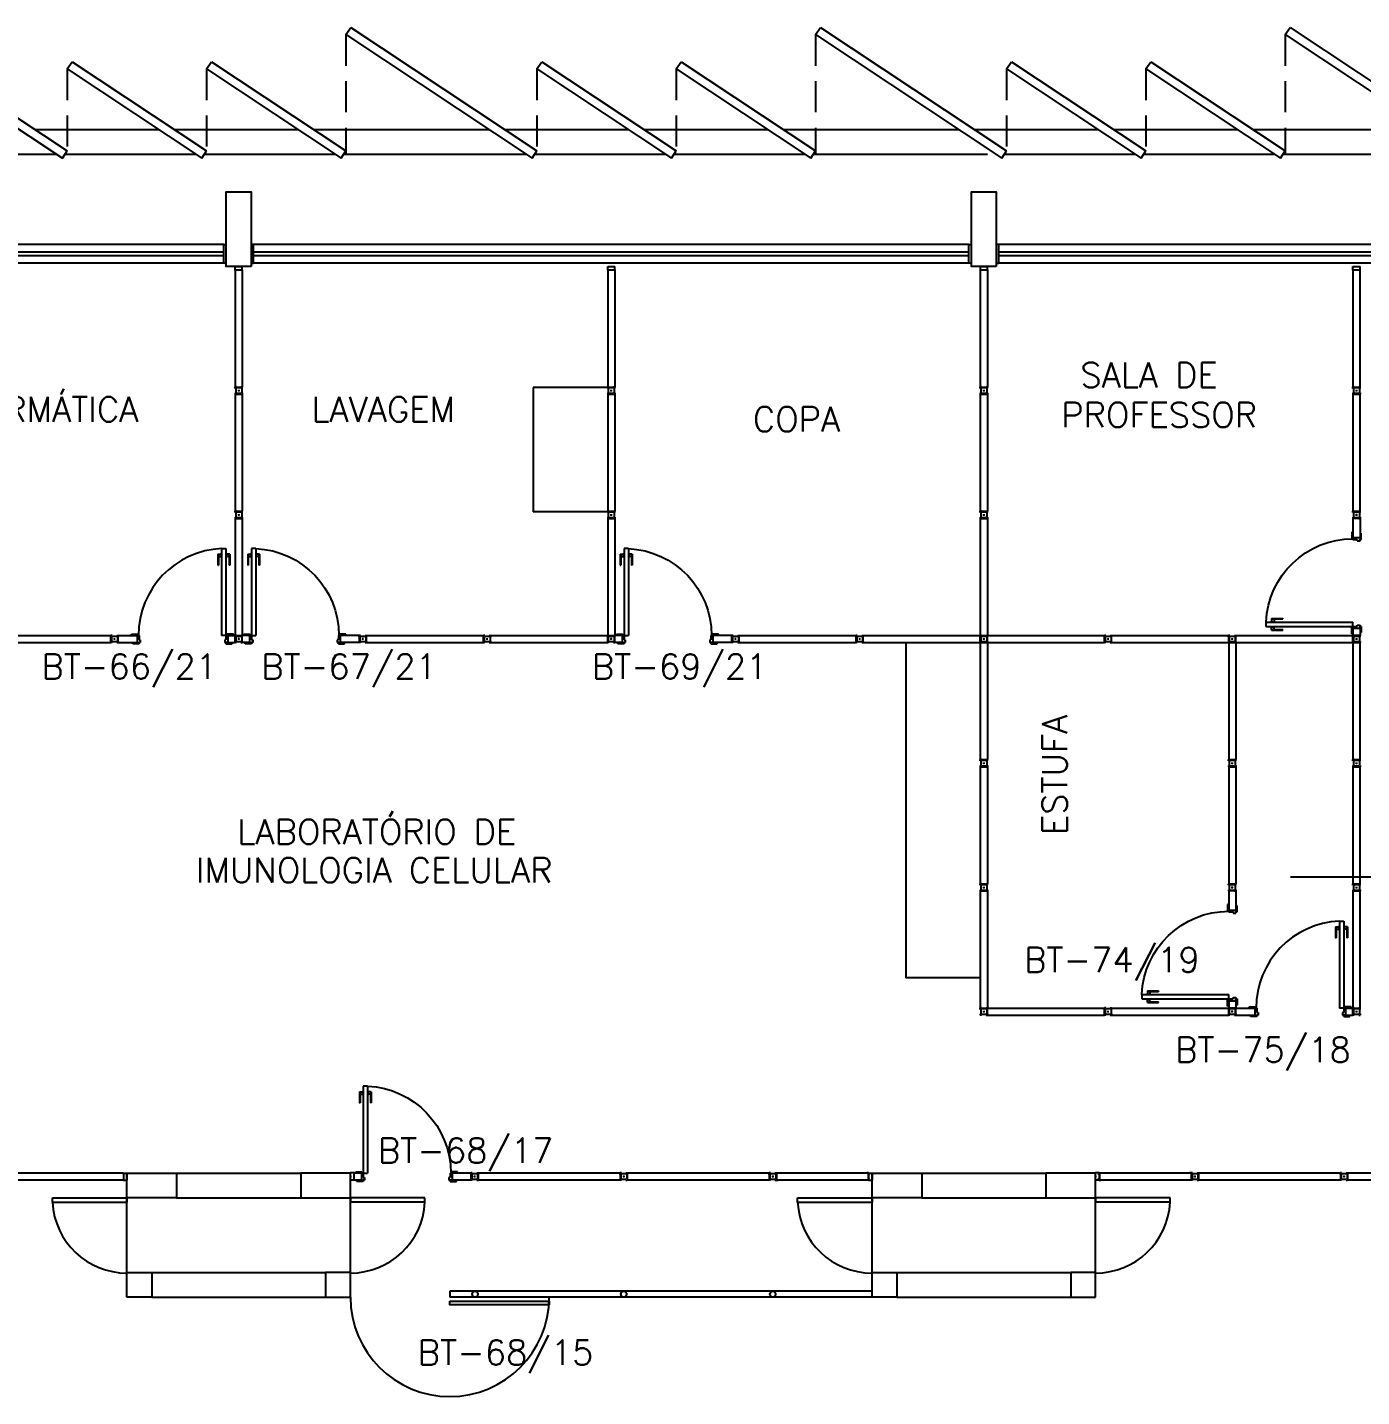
# Model space of a CAD drawing. Header units: millimetres. Extents: x 2069 to 2250, y 1124 to 1284.
# Drawn here: x 2136.39 to 2147.13, y 1201.69 to 1212.71 of the extents above; entities that cross this region are included whole.
import ezdxf

# ---------------------------------------------------------------- set-up
doc = ezdxf.new("R2010")
doc.units = ezdxf.units.MM
doc.linetypes.add('HIDDEN', pattern=[0.375, 0.25, -0.125])
for name, color, linetype in [('ALV', 2, 'Continuous'), ('BANC', 2, 'Continuous'), ('DIV', 2, 'Continuous'), ('DIV2', 2, 'Continuous'), ('ENDEREÇO', 2, 'Continuous'), ('JANELA', 1, 'Continuous'), ('MACANETA', 1, 'Continuous'), ('PAVIMENTO', 1, 'Continuous'), ('PILARES', 3, 'Continuous'), ('PORTA', 2, 'Continuous'), ('PROJ', 1, 'HIDDEN'), ('TEXTO', 2, 'Continuous')]:
    doc.layers.add(name, color=color, linetype=linetype)
doc.styles.add('UNB-100', font='simplex.shx', dxfattribs={"height": 0.2})

# ---------------------------------------------------------------- blocks, each defined once
blk = doc.blocks.new('DIV10')
for p, q in [((-0.0051, 0), (0.0051, 0)), ((0, -0.0051), (0, 0.0051)), ((0.0285, 0.0285), (0.9715, 0.0285)), ((0.0285, -0.0285), (0.0285, 0.0285)), ((0.9715, -0.0285), (0.9715, 0.0285)), ((0.9949, 0), (1.0051, 0)), ((1, -0.0051), (1, 0.0051)), ((0.0285, -0.0285), (0.9715, -0.0285))]:
    blk.add_line(p, q)
blk = doc.blocks.new('DIV12')
for p, q in [((-0.0051, 0), (0.0051, 0)), ((0, -0.0051), (0, 0.0051)), ((0.0285, 0.0285), (1.1715, 0.0285)), ((0.0285, -0.0285), (0.0285, 0.0285)), ((1.1715, -0.0285), (1.1715, 0.0285)), ((1.1949, 0), (1.2051, 0)), ((1.2, -0.0051), (1.2, 0.0051)), ((0.0285, -0.0285), (1.1715, -0.0285))]:
    blk.add_line(p, q)
blk = doc.blocks.new('PL')
for p, q in [((0.25, 0.25), (0.25, 0.45)), ((0.25, 0.45), (0.45, 0.45)), ((0.45, 0.45), (0.45, 0.25)), ((0.45, 0.25), (0.25, 0.25))]:
    blk.add_line(p, q)
blk = doc.blocks.new('PL4')
for p, q in [((0, 0.4), (0.2, 0.4)), ((0, 0), (0, 0.4)), ((0.2, 0.4), (0.2, 0)), ((0.2, 0), (0, 0))]:
    blk.add_line(p, q)
blk = doc.blocks.new('IMTT')
for p, q in [((-0.005, 0), (0.005, 0)), ((0.029, 0.029), (0, 0.029)), ((0, -0.028), (0, 0.029)), ((0.029, -0.028), (0, -0.028))]:
    blk.add_line(p, q)
blk = doc.blocks.new('DIV8')
for p, q in [((0.005, 0), (-0.005, 0)), ((0, 0.005), (0, -0.005)), ((0.024, 0.019), (0.028, 0.019)), ((0.024, 0.017), (0.024, 0.019)), ((0.024, 0.017), (0.028, 0.017)), ((0.028, 0.03), (0.043, 0.03)), ((0.028, 0.03), (0.028, 0.019)), ((0.028, 0.017), (0.028, -0.016)), ((0.769, 0.028), (0.03, 0.028)), ((0.03, 0.028), (0.03, -0.028)), ((0.043, 0.028), (0.043, 0.03)), ((0.757, 0.028), (0.757, 0.03)), ((0.771, 0.03), (0.757, 0.03)), ((0.769, 0.028), (0.769, -0.028)), ((0.771, 0.03), (0.771, 0.019)), ((0.776, 0.019), (0.771, 0.019)), ((0.771, 0.017), (0.771, -0.016)), ((0.776, 0.017), (0.771, 0.017)), ((0.776, 0.017), (0.776, 0.019)), ((0.805, 0), (0.795, 0)), ((0.8, 0.005), (0.8, -0.005)), ((0.024, -0.016), (0.028, -0.016)), ((0.024, -0.019), (0.024, -0.016)), ((0.024, -0.019), (0.028, -0.019)), ((0.028, -0.019), (0.028, -0.03)), ((0.028, -0.03), (0.043, -0.03)), ((0.769, -0.028), (0.03, -0.028)), ((0.043, -0.03), (0.043, -0.028)), ((0.757, -0.03), (0.757, -0.028)), ((0.771, -0.03), (0.757, -0.03)), ((0.776, -0.016), (0.771, -0.016)), ((0.776, -0.019), (0.771, -0.019)), ((0.771, -0.019), (0.771, -0.03)), ((0.776, -0.019), (0.776, -0.016))]:
    blk.add_line(p, q)
blk = doc.blocks.new('MTT')
for p, q in [((-0.029, 0.018), (-0.029, 0.029)), ((-0.019, 0.029), (-0.029, 0.029)), ((-0.024, 0.018), (-0.029, 0.018)), ((-0.024, 0.018), (-0.024, -0.019)), ((-0.019, 0.024), (-0.019, 0.029)), ((-0.019, 0.024), (0.018, 0.024)), ((-0.005, 0), (0.005, 0)), ((0, -0.005), (0, 0.005)), ((0.018, 0.024), (0.018, 0.029)), ((0.018, 0.029), (0.029, 0.029)), ((0.024, 0.018), (0.029, 0.018)), ((0.024, 0.018), (0.024, -0.019)), ((0.029, 0.018), (0.029, 0.029)), ((-0.029, -0.019), (-0.024, -0.019)), ((-0.029, -0.019), (-0.029, -0.029)), ((-0.019, -0.029), (-0.029, -0.029)), ((0.018, -0.024), (-0.019, -0.024)), ((-0.019, -0.024), (-0.019, -0.029)), ((0.018, -0.024), (0.018, -0.029)), ((0.018, -0.029), (0.029, -0.029)), ((0.029, -0.019), (0.024, -0.019)), ((0.029, -0.019), (0.029, -0.029))]:
    blk.add_line(p, q)
blk = doc.blocks.new('DOOR70')
at = {"layer": 'MACANETA', "color": 1}
for p, q in [((-0.015, -0.565), (-0.01, -0.565)), ((-0.015, -0.655), (-0.015, -0.565)), ((-0.015, -0.655), (0.012, -0.655)), ((-0.01, -0.655), (-0.01, -0.565)), ((-0.01, -0.635), (0.012, -0.635)), ((0.012, -0.663), (0.012, -0.628)), ((0.012, -0.628), (0.015, -0.628)), ((0.053, -0.628), (0.05, -0.628)), ((0.053, -0.663), (0.053, -0.628)), ((0.075, -0.635), (0.053, -0.635)), ((0.08, -0.655), (0.053, -0.655)), ((0.08, -0.565), (0.075, -0.565)), ((0.075, -0.655), (0.075, -0.565)), ((0.08, -0.655), (0.08, -0.565)), ((0.012, -0.663), (0.015, -0.663)), ((0.053, -0.663), (0.05, -0.663))]:
    blk.add_line(p, q, dxfattribs=at)
at = {"layer": 'PORTA'}
for p, q in [((0.015, -0.7), (0.015, 0)), ((0.015, 0), (0.05, 0)), ((0.05, -0.7), (0.05, 0)), ((0.05, -0.7), (0.015, -0.7))]:
    blk.add_line(p, q, dxfattribs=at)
at = {"layer": 'PORTA', "color": 1}
blk.add_arc((0.02, 0), 0.7, 272.4563, 0, dxfattribs=at)

msp = doc.modelspace()

# ---------------------------------------------------------------- linework, layer by layer
at = {"layer": 'ALV'}
for p, q in [((2135.21285, 1212.71483), (2136.71265, 1211.71955)), ((2138.95614, 1212.65651), (2138.99485, 1212.71483)), ((2138.99485, 1212.71483), (2140.49465, 1211.71955)), ((2142.73814, 1212.65651), (2142.77685, 1212.71483)), ((2142.77685, 1212.71483), (2144.27665, 1211.71955)), ((2146.52014, 1212.65651), (2146.55885, 1212.71483)), ((2146.55885, 1212.71483), (2148.05865, 1211.71955)), ((2135.17414, 1212.65651), (2136.67394, 1211.66122)), ((2138.95614, 1212.65651), (2140.45594, 1211.66122)), ((2142.73814, 1212.65651), (2144.23794, 1211.66122)), ((2146.52014, 1212.65651), (2148.01994, 1211.66122)), ((2136.71235, 1212.38004), (2136.75106, 1212.43837)), ((2136.71235, 1212.38004), (2137.79554, 1211.66122)), ((2136.75106, 1212.43837), (2137.83425, 1211.71955)), ((2137.83425, 1212.38004), (2137.87295, 1212.43837)), ((2137.83425, 1212.38004), (2138.91744, 1211.66122)), ((2137.87295, 1212.43837), (2138.95614, 1211.71955)), ((2140.49465, 1212.38004), (2140.53336, 1212.43837)), ((2140.49465, 1212.38004), (2141.57784, 1211.66122)), ((2140.53336, 1212.43837), (2141.61655, 1211.71955)), ((2141.61655, 1212.38004), (2141.65525, 1212.43837)), ((2141.61655, 1212.38004), (2142.69974, 1211.66122)), ((2141.65525, 1212.43837), (2142.73844, 1211.71955)), ((2144.27635, 1212.38004), (2144.31506, 1212.43837)), ((2144.27635, 1212.38004), (2145.35954, 1211.66122)), ((2144.31506, 1212.43837), (2145.39825, 1211.71955)), ((2145.39825, 1212.38004), (2145.43695, 1212.43837)), ((2145.39825, 1212.38004), (2146.48144, 1211.66122)), ((2145.43695, 1212.43837), (2146.52014, 1211.71955)), ((2136.67394, 1211.66122), (2136.71265, 1211.71955)), ((2137.79554, 1211.66122), (2137.83425, 1211.71955)), ((2138.91744, 1211.66122), (2138.95614, 1211.71955)), ((2140.45594, 1211.66122), (2140.49465, 1211.71955)), ((2141.57784, 1211.66122), (2141.61655, 1211.71955)), ((2142.69974, 1211.66122), (2142.73844, 1211.71955)), ((2144.23794, 1211.66122), (2144.27665, 1211.71955)), ((2145.35954, 1211.66122), (2145.39825, 1211.71955)), ((2146.48144, 1211.66122), (2146.52014, 1211.71955)), ((2137.99325, 1210.81539), (2137.99325, 1210.96539)), ((2138.19325, 1210.96539), (2138.19325, 1210.81539)), ((2143.99325, 1210.81539), (2143.99325, 1210.96539)), ((2144.19325, 1210.96539), (2144.19325, 1210.81539)), ((2137.59325, 1203.49039), (2138.59325, 1203.49039)), ((2143.59325, 1203.49039), (2144.59325, 1203.49039)), ((2137.59325, 1203.29039), (2138.59325, 1203.29039)), ((2143.59325, 1203.29039), (2144.59325, 1203.29039)), ((2137.39325, 1202.69039), (2138.79325, 1202.69039)), ((2143.39325, 1202.69039), (2144.79325, 1202.69039)), ((2137.39325, 1202.49039), (2138.79325, 1202.49039)), ((2143.39325, 1202.49039), (2144.79325, 1202.49039))]:
    msp.add_line(p, q, dxfattribs=at)
at = {"layer": 'BANC', "color": 1}
for p, q in [((2141.06475, 1209.81539), (2140.46475, 1209.81539)), ((2140.46475, 1209.81539), (2140.46475, 1208.81539)), ((2141.06475, 1208.81539), (2140.46475, 1208.81539)), ((2143.46475, 1207.76189), (2143.46475, 1205.06189)), ((2144.06475, 1205.06189), (2143.46475, 1205.06189))]:
    msp.add_line(p, q, dxfattribs=at)
at = {"layer": 'DIV2'}
for p, q in [((2147.12192, 1208.76065), (2147.06492, 1208.76065)), ((2147.06492, 1208.76065), (2147.06492, 1208.60665)), ((2147.09852, 1208.78915), (2147.08832, 1208.78915)), ((2147.09342, 1208.79425), (2147.09342, 1208.78405)), ((2147.12192, 1208.76065), (2147.12192, 1208.60665)), ((2147.05492, 1208.65165), (2147.05492, 1208.60165)), ((2147.06492, 1208.65165), (2147.05492, 1208.65165)), ((2147.13192, 1208.64165), (2147.12192, 1208.64165)), ((2147.13192, 1208.59165), (2147.13192, 1208.64165)), ((2147.05492, 1208.60165), (2147.06492, 1208.60165)), ((2147.06492, 1208.60665), (2147.06492, 1208.60165)), ((2147.06492, 1208.60665), (2147.12192, 1208.60665)), ((2147.06492, 1208.60165), (2147.06492, 1208.59165)), ((2147.06492, 1208.59165), (2147.09992, 1208.59165)), ((2147.09992, 1208.59165), (2147.09992, 1208.58165)), ((2147.09992, 1208.58165), (2147.12192, 1208.58165)), ((2147.12192, 1208.60665), (2147.12192, 1208.59165)), ((2147.12192, 1208.59165), (2147.13192, 1208.59165)), ((2147.12192, 1208.58165), (2147.12192, 1208.59165)), ((2147.05492, 1207.88165), (2147.06492, 1207.88165)), ((2147.05492, 1207.83165), (2147.05492, 1207.88165)), ((2147.06492, 1207.89165), (2147.09992, 1207.89165)), ((2147.06492, 1207.88165), (2147.06492, 1207.89165)), ((2147.06492, 1207.87665), (2147.06492, 1207.88165)), ((2147.06492, 1207.87665), (2147.06492, 1207.81765)), ((2147.06492, 1207.87665), (2147.12192, 1207.87665)), ((2147.09992, 1207.90165), (2147.12192, 1207.90165)), ((2147.09992, 1207.89165), (2147.09992, 1207.90165)), ((2147.12192, 1207.90165), (2147.12192, 1207.89165)), ((2147.12192, 1207.87665), (2147.12192, 1207.89165)), ((2147.12192, 1207.89165), (2147.13192, 1207.89165)), ((2147.12192, 1207.87665), (2147.12192, 1207.81765)), ((2147.13192, 1207.84165), (2147.12192, 1207.84165)), ((2147.13192, 1207.89165), (2147.13192, 1207.84165)), ((2137.08815, 1207.79039), (2137.09835, 1207.79039)), ((2137.09325, 1207.78529), (2137.09325, 1207.79549)), ((2137.12175, 1207.76189), (2137.12175, 1207.81889)), ((2137.12175, 1207.81889), (2137.27575, 1207.81889)), ((2137.12175, 1207.76189), (2137.27575, 1207.76189)), ((2137.23075, 1207.82889), (2137.28075, 1207.82889)), ((2137.23075, 1207.81889), (2137.23075, 1207.82889)), ((2137.24075, 1207.75189), (2137.24075, 1207.76189)), ((2137.29075, 1207.75189), (2137.24075, 1207.75189)), ((2137.27575, 1207.81889), (2137.28075, 1207.81889)), ((2137.27575, 1207.81889), (2137.27575, 1207.76189)), ((2137.27575, 1207.76189), (2137.29075, 1207.76189)), ((2137.28075, 1207.82889), (2137.28075, 1207.81889)), ((2137.28075, 1207.81889), (2137.29075, 1207.81889)), ((2137.29075, 1207.81889), (2137.29075, 1207.78389)), ((2137.29075, 1207.78389), (2137.30075, 1207.78389)), ((2137.29075, 1207.76189), (2137.29075, 1207.75189)), ((2137.30075, 1207.76189), (2137.29075, 1207.76189)), ((2137.30075, 1207.78389), (2137.30075, 1207.76189)), ((2137.98075, 1207.78389), (2137.98075, 1207.76189)), ((2137.99075, 1207.78389), (2137.98075, 1207.78389)), ((2137.98075, 1207.76189), (2137.99075, 1207.76189)), ((2137.99075, 1207.81889), (2137.99075, 1207.78389)), ((2138.00075, 1207.81889), (2137.99075, 1207.81889)), ((2138.00575, 1207.76189), (2137.99075, 1207.76189)), ((2137.99075, 1207.76189), (2137.99075, 1207.75189)), ((2137.99075, 1207.75189), (2138.04075, 1207.75189)), ((2138.00075, 1207.82889), (2138.00075, 1207.81889)), ((2138.05075, 1207.82889), (2138.00075, 1207.82889)), ((2138.00575, 1207.81889), (2138.00075, 1207.81889)), ((2138.00575, 1207.81889), (2138.06475, 1207.81889)), ((2138.00575, 1207.81889), (2138.00575, 1207.76189)), ((2138.00575, 1207.76189), (2138.06475, 1207.76189)), ((2138.04075, 1207.75189), (2138.04075, 1207.76189)), ((2138.05075, 1207.81889), (2138.05075, 1207.82889)), ((2138.06475, 1207.76189), (2138.06475, 1207.81889)), ((2138.09835, 1207.79039), (2138.08815, 1207.79039)), ((2138.08815, 1207.79039), (2138.09835, 1207.79039)), ((2138.09325, 1207.78529), (2138.09325, 1207.79549)), ((2138.09325, 1207.78529), (2138.09325, 1207.79549)), ((2138.12175, 1207.76189), (2138.12175, 1207.81889)), ((2138.18075, 1207.81889), (2138.12175, 1207.81889)), ((2138.18075, 1207.76189), (2138.12175, 1207.76189)), ((2138.13575, 1207.82889), (2138.18575, 1207.82889)), ((2138.13575, 1207.81889), (2138.13575, 1207.82889)), ((2138.14575, 1207.75189), (2138.14575, 1207.76189)), ((2138.19575, 1207.75189), (2138.14575, 1207.75189)), ((2138.18075, 1207.81889), (2138.18575, 1207.81889)), ((2138.18075, 1207.81889), (2138.18075, 1207.76189)), ((2138.18075, 1207.76189), (2138.19575, 1207.76189)), ((2138.18575, 1207.82889), (2138.18575, 1207.81889)), ((2138.18575, 1207.81889), (2138.19575, 1207.81889)), ((2138.19575, 1207.81889), (2138.19575, 1207.78389)), ((2138.19575, 1207.78389), (2138.20575, 1207.78389)), ((2138.19575, 1207.76189), (2138.19575, 1207.75189)), ((2138.20575, 1207.76189), (2138.19575, 1207.76189)), ((2138.20575, 1207.78389), (2138.20575, 1207.76189)), ((2138.88575, 1207.78389), (2138.88575, 1207.76189)), ((2138.89575, 1207.78389), (2138.88575, 1207.78389)), ((2138.88575, 1207.76189), (2138.89575, 1207.76189)), ((2138.89575, 1207.81889), (2138.89575, 1207.78389)), ((2138.90575, 1207.81889), (2138.89575, 1207.81889)), ((2138.91075, 1207.76189), (2138.89575, 1207.76189)), ((2138.89575, 1207.76189), (2138.89575, 1207.75189)), ((2138.89575, 1207.75189), (2138.94575, 1207.75189)), ((2138.90575, 1207.82889), (2138.90575, 1207.81889)), ((2138.95575, 1207.82889), (2138.90575, 1207.82889)), ((2138.91075, 1207.81889), (2138.90575, 1207.81889)), ((2139.06475, 1207.81889), (2138.91075, 1207.81889)), ((2138.91075, 1207.81889), (2138.91075, 1207.76189)), ((2139.06475, 1207.76189), (2138.91075, 1207.76189)), ((2138.94575, 1207.75189), (2138.94575, 1207.76189)), ((2138.95575, 1207.81889), (2138.95575, 1207.82889)), ((2139.06475, 1207.76189), (2139.06475, 1207.81889)), ((2139.09835, 1207.79039), (2139.08815, 1207.79039)), ((2139.09325, 1207.78529), (2139.09325, 1207.79549)), ((2141.09835, 1207.79039), (2141.08815, 1207.79039)), ((2141.09325, 1207.78529), (2141.09325, 1207.79549)), ((2141.12175, 1207.76189), (2141.12175, 1207.81889)), ((2141.18075, 1207.81889), (2141.12175, 1207.81889)), ((2141.18075, 1207.76189), (2141.12175, 1207.76189)), ((2141.13575, 1207.82889), (2141.18575, 1207.82889)), ((2141.13575, 1207.81889), (2141.13575, 1207.82889)), ((2141.14575, 1207.75189), (2141.14575, 1207.76189)), ((2141.19575, 1207.75189), (2141.14575, 1207.75189)), ((2141.18075, 1207.81889), (2141.18575, 1207.81889)), ((2141.18075, 1207.81889), (2141.18075, 1207.76189)), ((2141.18075, 1207.76189), (2141.19575, 1207.76189)), ((2141.18575, 1207.82889), (2141.18575, 1207.81889)), ((2141.18575, 1207.81889), (2141.19575, 1207.81889)), ((2141.19575, 1207.81889), (2141.19575, 1207.78389)), ((2141.19575, 1207.78389), (2141.20575, 1207.78389)), ((2141.19575, 1207.76189), (2141.19575, 1207.75189)), ((2141.20575, 1207.76189), (2141.19575, 1207.76189)), ((2141.20575, 1207.78389), (2141.20575, 1207.76189)), ((2141.88575, 1207.78389), (2141.88575, 1207.76189)), ((2141.89575, 1207.78389), (2141.88575, 1207.78389)), ((2141.88575, 1207.76189), (2141.89575, 1207.76189)), ((2141.89575, 1207.81889), (2141.89575, 1207.78389)), ((2141.90575, 1207.81889), (2141.89575, 1207.81889)), ((2141.91075, 1207.76189), (2141.89575, 1207.76189)), ((2141.89575, 1207.76189), (2141.89575, 1207.75189)), ((2141.89575, 1207.75189), (2141.94575, 1207.75189)), ((2141.90575, 1207.82889), (2141.90575, 1207.81889)), ((2141.95575, 1207.82889), (2141.90575, 1207.82889)), ((2141.91075, 1207.81889), (2141.90575, 1207.81889)), ((2142.06475, 1207.81889), (2141.91075, 1207.81889)), ((2141.91075, 1207.81889), (2141.91075, 1207.76189)), ((2142.06475, 1207.76189), (2141.91075, 1207.76189)), ((2141.94575, 1207.75189), (2141.94575, 1207.76189)), ((2141.95575, 1207.81889), (2141.95575, 1207.82889)), ((2142.06475, 1207.76189), (2142.06475, 1207.81889)), ((2142.09835, 1207.79039), (2142.08815, 1207.79039)), ((2142.09325, 1207.78529), (2142.09325, 1207.79549)), ((2147.06492, 1207.83165), (2147.05492, 1207.83165)), ((2147.12192, 1207.81765), (2147.06492, 1207.81765)), ((2147.09852, 1207.78915), (2147.08832, 1207.78915)), ((2147.09342, 1207.79425), (2147.09342, 1207.78405)), ((2146.12175, 1205.76189), (2146.06475, 1205.76189)), ((2146.06475, 1205.76189), (2146.06475, 1205.60789)), ((2146.09835, 1205.79039), (2146.08815, 1205.79039)), ((2146.09325, 1205.79549), (2146.09325, 1205.78529)), ((2146.12175, 1205.76189), (2146.12175, 1205.60789)), ((2146.05475, 1205.65289), (2146.05475, 1205.60289)), ((2146.06475, 1205.65289), (2146.05475, 1205.65289)), ((2146.13175, 1205.64289), (2146.12175, 1205.64289)), ((2146.13175, 1205.59289), (2146.13175, 1205.64289)), ((2146.05475, 1205.60289), (2146.06475, 1205.60289)), ((2146.06475, 1205.60789), (2146.06475, 1205.60289)), ((2146.06475, 1205.60789), (2146.12175, 1205.60789)), ((2146.06475, 1205.60289), (2146.06475, 1205.59289)), ((2146.06475, 1205.59289), (2146.09975, 1205.59289)), ((2146.09975, 1205.59289), (2146.09975, 1205.58289)), ((2146.09975, 1205.58289), (2146.12175, 1205.58289)), ((2146.12175, 1205.60789), (2146.12175, 1205.59289)), ((2146.12175, 1205.59289), (2146.13175, 1205.59289)), ((2146.12175, 1205.58289), (2146.12175, 1205.59289)), ((2146.05475, 1204.88289), (2146.06475, 1204.88289)), ((2146.05475, 1204.83289), (2146.05475, 1204.88289)), ((2146.06475, 1204.89289), (2146.09975, 1204.89289)), ((2146.06475, 1204.88289), (2146.06475, 1204.89289)), ((2146.06475, 1204.87789), (2146.06475, 1204.88289)), ((2146.06475, 1204.87789), (2146.06475, 1204.81889)), ((2146.06475, 1204.87789), (2146.12175, 1204.87789)), ((2146.09975, 1204.90289), (2146.12175, 1204.90289)), ((2146.09975, 1204.89289), (2146.09975, 1204.90289)), ((2146.12175, 1204.90289), (2146.12175, 1204.89289)), ((2146.12175, 1204.87789), (2146.12175, 1204.89289)), ((2146.12175, 1204.89289), (2146.13175, 1204.89289)), ((2146.12175, 1204.87789), (2146.12175, 1204.81889)), ((2146.13175, 1204.89289), (2146.13175, 1204.84289)), ((2146.06475, 1204.83289), (2146.05475, 1204.83289)), ((2146.12175, 1204.81889), (2146.06475, 1204.81889)), ((2146.09835, 1204.79039), (2146.08815, 1204.79039)), ((2146.08815, 1204.79039), (2146.09835, 1204.79039)), ((2146.09325, 1204.79549), (2146.09325, 1204.78529)), ((2146.09325, 1204.78529), (2146.09325, 1204.79549)), ((2146.13175, 1204.84289), (2146.12175, 1204.84289)), ((2146.12175, 1204.76189), (2146.12175, 1204.81889)), ((2146.12175, 1204.81889), (2146.27575, 1204.81889)), ((2146.12175, 1204.76189), (2146.27575, 1204.76189)), ((2146.23075, 1204.82889), (2146.28075, 1204.82889)), ((2146.23075, 1204.81889), (2146.23075, 1204.82889)), ((2146.24075, 1204.75189), (2146.24075, 1204.76189)), ((2146.29075, 1204.75189), (2146.24075, 1204.75189)), ((2146.27575, 1204.81889), (2146.28075, 1204.81889)), ((2146.27575, 1204.81889), (2146.27575, 1204.76189)), ((2146.27575, 1204.76189), (2146.29075, 1204.76189)), ((2146.28075, 1204.82889), (2146.28075, 1204.81889)), ((2146.28075, 1204.81889), (2146.29075, 1204.81889)), ((2146.29075, 1204.81889), (2146.29075, 1204.78389)), ((2146.29075, 1204.78389), (2146.30075, 1204.78389)), ((2146.29075, 1204.76189), (2146.29075, 1204.75189)), ((2146.30075, 1204.76189), (2146.29075, 1204.76189)), ((2146.30075, 1204.78389), (2146.30075, 1204.76189)), ((2146.98075, 1204.78389), (2146.98075, 1204.76189)), ((2146.99075, 1204.78389), (2146.98075, 1204.78389)), ((2146.98075, 1204.76189), (2146.99075, 1204.76189)), ((2146.99075, 1204.81889), (2146.99075, 1204.78389)), ((2147.00075, 1204.81889), (2146.99075, 1204.81889)), ((2147.00575, 1204.76189), (2146.99075, 1204.76189)), ((2146.99075, 1204.76189), (2146.99075, 1204.75189)), ((2146.99075, 1204.75189), (2147.04075, 1204.75189)), ((2147.00075, 1204.82889), (2147.00075, 1204.81889)), ((2147.05075, 1204.82889), (2147.00075, 1204.82889)), ((2147.00575, 1204.81889), (2147.00075, 1204.81889)), ((2147.00575, 1204.81889), (2147.06475, 1204.81889)), ((2147.00575, 1204.81889), (2147.00575, 1204.76189)), ((2147.00575, 1204.76189), (2147.06475, 1204.76189)), ((2147.04075, 1204.75189), (2147.04075, 1204.76189)), ((2147.05075, 1204.81889), (2147.05075, 1204.82889)), ((2147.06475, 1204.76189), (2147.06475, 1204.81889)), ((2147.08815, 1204.79039), (2147.09835, 1204.79039)), ((2147.09325, 1204.78529), (2147.09325, 1204.79549)), ((2138.99835, 1203.46189), (2138.98815, 1203.46189)), ((2138.99835, 1203.46189), (2138.98815, 1203.46189)), ((2138.99325, 1203.46699), (2138.99325, 1203.45679)), ((2138.99325, 1203.45679), (2138.99325, 1203.46699)), ((2139.02175, 1203.43339), (2139.02175, 1203.49039)), ((2139.08075, 1203.49039), (2139.02175, 1203.49039)), ((2139.08075, 1203.43339), (2139.02175, 1203.43339)), ((2139.03575, 1203.50039), (2139.08575, 1203.50039)), ((2139.03575, 1203.49039), (2139.03575, 1203.50039)), ((2139.04575, 1203.42339), (2139.04575, 1203.43339)), ((2139.08075, 1203.49039), (2139.08575, 1203.49039)), ((2139.08075, 1203.49039), (2139.08075, 1203.43339)), ((2139.08075, 1203.43339), (2139.09575, 1203.43339)), ((2139.08575, 1203.50039), (2139.08575, 1203.49039)), ((2139.08575, 1203.49039), (2139.09575, 1203.49039)), ((2139.09575, 1203.49039), (2139.09575, 1203.45539)), ((2139.09575, 1203.45539), (2139.10575, 1203.45539)), ((2139.09575, 1203.43339), (2139.09575, 1203.42339)), ((2139.10575, 1203.43339), (2139.09575, 1203.43339)), ((2139.10575, 1203.45539), (2139.10575, 1203.43339)), ((2139.78575, 1203.45539), (2139.78575, 1203.43339)), ((2139.79575, 1203.45539), (2139.78575, 1203.45539)), ((2139.78575, 1203.43339), (2139.79575, 1203.43339)), ((2139.79575, 1203.49039), (2139.79575, 1203.45539)), ((2139.80575, 1203.49039), (2139.79575, 1203.49039)), ((2139.81075, 1203.43339), (2139.79575, 1203.43339)), ((2139.79575, 1203.43339), (2139.79575, 1203.42339)), ((2139.80575, 1203.50039), (2139.80575, 1203.49039)), ((2139.85575, 1203.50039), (2139.80575, 1203.50039)), ((2139.81075, 1203.49039), (2139.80575, 1203.49039)), ((2139.96475, 1203.49039), (2139.81075, 1203.49039)), ((2139.81075, 1203.49039), (2139.81075, 1203.43339)), ((2139.96475, 1203.43339), (2139.81075, 1203.43339)), ((2139.84575, 1203.42339), (2139.84575, 1203.43339)), ((2139.85575, 1203.49039), (2139.85575, 1203.50039)), ((2139.96475, 1203.43339), (2139.96475, 1203.49039)), ((2139.99835, 1203.46189), (2139.98815, 1203.46189)), ((2139.99325, 1203.45679), (2139.99325, 1203.46699)), ((2139.09575, 1203.42339), (2139.04575, 1203.42339)), ((2139.79575, 1203.42339), (2139.84575, 1203.42339)), ((2143.19325, 1202.54039), (2139.79325, 1202.54039)), ((2139.79325, 1202.54039), (2139.79325, 1202.49039)), ((2143.19325, 1202.49039), (2139.79325, 1202.49039))]:
    msp.add_line(p, q, dxfattribs=at)
msp.add_lwpolyline([(2139.79325, 1202.45842), (2140.59325, 1202.45842), (2140.59325, 1202.42842), (2139.79325, 1202.42842)], close=True, dxfattribs=at)
for centre in [(2139.99631, 1202.51539), (2141.19325, 1202.51539), (2142.39325, 1202.51539)]:
    msp.add_circle(centre, 0.0235, dxfattribs=at)
at = {"layer": 'JANELA'}
for p, q in [((2137.97325, 1210.96539), (2132.21325, 1210.96539)), ((2143.97325, 1210.96539), (2138.21325, 1210.96539)), ((2149.97325, 1210.96539), (2144.21325, 1210.96539)), ((2137.97325, 1210.90539), (2132.21325, 1210.90539)), ((2137.97325, 1210.87539), (2132.21325, 1210.87539)), ((2137.97325, 1210.81539), (2132.21325, 1210.81539)), ((2143.97325, 1210.90539), (2138.21325, 1210.90539)), ((2143.97325, 1210.87539), (2138.21325, 1210.87539)), ((2143.97325, 1210.81539), (2138.21325, 1210.81539)), ((2149.97325, 1210.90539), (2144.21325, 1210.90539)), ((2149.97325, 1210.87539), (2144.21325, 1210.87539)), ((2149.97325, 1210.81539), (2144.21325, 1210.81539))]:
    msp.add_line(p, q, dxfattribs=at)
at = {"layer": 'JANELA', "color": 3}
for p, q in [((2137.97325, 1210.96539), (2137.99325, 1210.96539)), ((2137.97325, 1210.81539), (2137.97325, 1210.96539)), ((2138.21325, 1210.96539), (2138.19325, 1210.96539)), ((2138.21325, 1210.81539), (2138.21325, 1210.96539)), ((2143.97325, 1210.96539), (2143.99325, 1210.96539)), ((2143.97325, 1210.81539), (2143.97325, 1210.96539)), ((2144.21325, 1210.96539), (2144.19325, 1210.96539)), ((2144.21325, 1210.81539), (2144.21325, 1210.96539)), ((2137.99325, 1210.81539), (2137.97325, 1210.81539)), ((2138.19325, 1210.81539), (2138.21325, 1210.81539)), ((2143.99325, 1210.81539), (2143.97325, 1210.81539)), ((2144.19325, 1210.81539), (2144.21325, 1210.81539))]:
    msp.add_line(p, q, dxfattribs=at)
at = {"layer": 'PAVIMENTO'}
for p, q in [((2137.45021, 1211.89039), (2136.45492, 1211.89039)), ((2138.57211, 1211.89039), (2137.57681, 1211.89039)), ((2140.11062, 1211.89039), (2138.69871, 1211.89039)), ((2141.23251, 1211.89039), (2140.23721, 1211.89039)), ((2142.35441, 1211.89039), (2141.35911, 1211.89039)), ((2143.89262, 1211.89039), (2142.48101, 1211.89039)), ((2145.01421, 1211.89039), (2144.01892, 1211.89039)), ((2146.13611, 1211.89039), (2145.14081, 1211.89039)), ((2147.67462, 1211.89039), (2146.26271, 1211.89039)), ((2136.63, 1211.69039), (2135.15509, 1211.69039)), ((2137.7516, 1211.69039), (2136.693, 1211.69039)), ((2138.87349, 1211.69039), (2137.81489, 1211.69039)), ((2140.412, 1211.69039), (2138.93679, 1211.69039)), ((2141.53389, 1211.69039), (2140.4753, 1211.69039)), ((2142.65579, 1211.69039), (2141.59719, 1211.69039)), ((2144.12125, 1211.69039), (2142.71909, 1211.69039)), ((2145.3156, 1211.69039), (2144.257, 1211.69039)), ((2146.43749, 1211.69039), (2145.37889, 1211.69039)), ((2147.976, 1211.69039), (2146.50079, 1211.69039))]:
    msp.add_line(p, q, dxfattribs=at)
at = {"layer": 'PILARES'}
for points in [[(2138.19325, 1210.79039), (2137.99325, 1210.79039), (2137.99325, 1211.39039), (2138.19325, 1211.39039)], [(2144.19325, 1210.79039), (2143.99325, 1210.79039), (2143.99325, 1211.39039), (2144.19325, 1211.39039)]]:
    msp.add_lwpolyline(points, close=True, dxfattribs=at)
at = {"layer": 'PORTA'}
for p, q in [((2136.59325, 1203.25539), (2136.59325, 1203.29039)), ((2136.59325, 1203.29039), (2137.19325, 1203.29039)), ((2136.59325, 1203.25539), (2137.19325, 1203.25539)), ((2137.19325, 1203.29039), (2137.19325, 1203.25539)), ((2138.99325, 1203.29039), (2138.99325, 1203.25539)), ((2139.59326, 1203.29039), (2138.99325, 1203.29039)), ((2139.59326, 1203.25539), (2138.99325, 1203.25539)), ((2139.59326, 1203.25539), (2139.59326, 1203.29039)), ((2142.59325, 1203.29039), (2143.19325, 1203.29039)), ((2142.59325, 1203.25539), (2142.59325, 1203.29039)), ((2142.59325, 1203.25539), (2143.19325, 1203.25539)), ((2143.19325, 1203.29039), (2143.19325, 1203.25539)), ((2145.59326, 1203.29039), (2144.99325, 1203.29039)), ((2144.99325, 1203.29039), (2144.99325, 1203.25539)), ((2145.59326, 1203.25539), (2144.99325, 1203.25539)), ((2145.59326, 1203.25539), (2145.59326, 1203.29039))]:
    msp.add_line(p, q, dxfattribs=at)
at = {"layer": 'PORTA', "color": 2}
for p, q in [((2137.19325, 1202.69039), (2137.19325, 1203.29039)), ((2138.99325, 1202.69039), (2138.99325, 1203.29039)), ((2143.19325, 1202.69039), (2143.19325, 1203.29039)), ((2144.99325, 1202.69039), (2144.99325, 1203.29039))]:
    msp.add_line(p, q, dxfattribs=at)
at = {"layer": 'PORTA', "color": 1}
for centre, radius, start, end in [((2137.19325, 1203.28539), 0.60001, 182.865991, 270), ((2138.99325, 1203.28539), 0.60001, 270, 357.134009), ((2143.19325, 1203.28539), 0.60001, 182.865991, 270), ((2144.99325, 1203.28539), 0.60001, 270, 357.134009), ((2139.79325, 1202.49039), 0.8, 180, 0)]:
    msp.add_arc(centre, radius, start, end, dxfattribs=at)
at = {"layer": 'PROJ', "linetype": 'HIDDEN'}
for p, q in [((2138.95614, 1212.65651), (2138.95614, 1211.69039)), ((2142.73814, 1212.65651), (2142.73814, 1211.69039)), ((2146.52014, 1212.65651), (2146.52014, 1211.69039)), ((2136.71235, 1212.38004), (2136.71235, 1211.69039)), ((2137.83425, 1212.38004), (2137.83425, 1211.69039)), ((2140.49465, 1212.38004), (2140.49465, 1211.69039)), ((2141.61655, 1212.38004), (2141.61655, 1211.69039)), ((2144.27635, 1212.38004), (2144.27635, 1211.69039)), ((2145.39825, 1212.38004), (2145.39825, 1211.69039))]:
    msp.add_line(p, q, dxfattribs=at)
at = {"layer": 'TEXTO'}
msp.add_line((2146.56228, 1205.87594), (2149.45659, 1205.87594), dxfattribs=at)

# ---------------------------------------------------------------- block references
at = {"layer": 'DIV', "rotation": 180.0000000051447}
for p in [(2138.00575, 1207.81889), (2147.00575, 1204.81889)]:
    msp.add_blockref('DOOR70', p, dxfattribs=at)
at = {"layer": 'DIV', "extrusion": (0, 0, -1), "zscale": -1, "rotation": 180.0000000051447}
msp.add_blockref('DOOR70', (-2138.18075, 1207.81889), dxfattribs=at)
at = {"layer": 'DIV', "xscale": -1}
for p, rotation in [((2141.18075, 1207.81889), 179.9999999948553), ((2147.06492, 1207.87665), 269.9999999948553), ((2146.06475, 1204.87789), 269.9999999948553), ((2139.08075, 1203.49039), 179.9999999948553)]:
    msp.add_blockref('DOOR70', p, dxfattribs=dict(at, rotation=rotation))
at = {"layer": 'DIV2'}
for name, p, rotation in [('DIV10', (2138.09325, 1210.79039), 270), ('IMTT', (2138.09325, 1210.79039), 270), ('DIV10', (2141.09325, 1210.79039), 270), ('IMTT', (2141.09325, 1210.79039), 270), ('DIV10', (2144.09325, 1210.79039), 270), ('IMTT', (2144.09325, 1210.79039), 270), ('DIV10', (2147.09325, 1210.79039), 270), ('IMTT', (2147.09325, 1210.79039), 270), ('DIV10', (2138.09325, 1209.79039), 270), ('DIV10', (2141.09325, 1209.79039), 270), ('DIV10', (2144.09325, 1209.79039), 270), ('DIV10', (2147.09325, 1209.79039), 270), ('DIV10', (2138.09325, 1208.79039), 270), ('DIV10', (2141.09325, 1208.79039), 270), ('DIV10', (2144.09325, 1208.79039), 270), ('DIV10', (2144.09325, 1207.79039), 270), ('DIV10', (2146.09325, 1207.79039), 270), ('DIV10', (2147.09325, 1207.79039), 270), ('DIV10', (2144.09325, 1206.79039), 270), ('DIV10', (2146.09325, 1206.79039), 270), ('DIV10', (2147.09325, 1206.79039), 270), ('DIV10', (2144.09325, 1205.79039), 270), ('DIV10', (2147.09325, 1205.79039), 270), ('DIV10', (2137.19325, 1203.46189), 180), ('IMTT', (2137.19325, 1203.46189), 180), ('DIV12', (2141.19325, 1203.46189), 180), ('DIV12', (2142.39325, 1203.46189), 180), ('IMTT', (2143.19325, 1203.46189), 180), ('DIV12', (2146.99325, 1203.46189), 180), ('DIV12', (2148.19325, 1203.46189), 180)]:
    msp.add_blockref(name, p, dxfattribs=dict(at, rotation=rotation))
for name, p in [('MTT', (2138.09325, 1209.79039)), ('MTT', (2141.09325, 1209.79039)), ('MTT', (2144.09325, 1209.79039)), ('MTT', (2147.09325, 1209.79039)), ('MTT', (2138.09325, 1208.79039)), ('MTT', (2141.09325, 1208.79039)), ('MTT', (2144.09325, 1208.79039)), ('MTT', (2147.09325, 1208.79039)), ('DIV10', (2136.09325, 1207.79039)), ('MTT', (2137.09325, 1207.79039)), ('MTT', (2138.09325, 1207.79039)), ('MTT', (2139.09325, 1207.79039)), ('DIV10', (2139.09325, 1207.79039)), ('MTT', (2140.09325, 1207.79039)), ('DIV10', (2140.09325, 1207.79039)), ('MTT', (2141.09325, 1207.79039)), ('MTT', (2142.09325, 1207.79039)), ('DIV10', (2142.09325, 1207.79039)), ('MTT', (2143.09325, 1207.79039)), ('DIV10', (2143.09325, 1207.79039)), ('MTT', (2144.09325, 1207.79039)), ('DIV10', (2144.09325, 1207.79039)), ('MTT', (2145.09325, 1207.79039)), ('DIV10', (2145.09325, 1207.79039)), ('MTT', (2146.09325, 1207.79039)), ('DIV10', (2146.09325, 1207.79039)), ('MTT', (2147.09325, 1207.79039)), ('MTT', (2144.09325, 1206.79039)), ('MTT', (2146.09325, 1206.79039)), ('MTT', (2147.09325, 1206.79039)), ('MTT', (2144.09325, 1205.79039)), ('MTT', (2146.09325, 1205.79039)), ('MTT', (2147.09325, 1205.79039)), ('MTT', (2144.09325, 1204.79039)), ('DIV10', (2144.09325, 1204.79039)), ('MTT', (2145.09325, 1204.79039)), ('DIV10', (2145.09325, 1204.79039)), ('MTT', (2146.09325, 1204.79039)), ('MTT', (2147.09325, 1204.79039)), ('IMTT', (2138.99325, 1203.46189)), ('MTT', (2139.99325, 1203.46189)), ('MTT', (2141.19325, 1203.46189)), ('MTT', (2142.39325, 1203.46189)), ('DIV8', (2142.39325, 1203.46189)), ('DIV8', (2142.39325, 1203.46189)), ('DIV8', (2144.99325, 1203.46189)), ('IMTT', (2144.99325, 1203.46189)), ('MTT', (2145.79325, 1203.46189)), ('MTT', (2146.99325, 1203.46189))]:
    msp.add_blockref(name, p, dxfattribs=at)
at = {"layer": 'PILARES', "rotation": 270}
for p in [(2137.19325, 1203.49039), (2143.19325, 1203.49039)]:
    msp.add_blockref('PL4', p, dxfattribs=at)
at = {"layer": 'PILARES', "xscale": -1, "rotation": 90}
for p in [(2138.99325, 1203.49039), (2144.99325, 1203.49039)]:
    msp.add_blockref('PL4', p, dxfattribs=at)
at = {"layer": 'PILARES'}
for p in [(2136.94325, 1202.24039), (2142.94325, 1202.24039)]:
    msp.add_blockref('PL', p, dxfattribs=at)
at = {"layer": 'PILARES', "xscale": -1}
for p in [(2139.24325, 1202.24039), (2145.24325, 1202.24039)]:
    msp.add_blockref('PL', p, dxfattribs=at)

# ---------------------------------------------------------------- texts
at = {"layer": 'ENDEREÇO', "style": 'UNB-100'}
for s, p in [('BT-66/21', (2136.50488, 1207.46945)), ('BT-67/21', (2138.27498, 1207.46945)), ('BT-69/21', (2140.93718, 1207.46945)), ('BT-74/19', (2144.41718, 1205.10702)), ('BT-75/18', (2145.63366, 1204.38404)), ('BT-68/17', (2139.21364, 1203.57212)), ('BT-68/15', (2139.53481, 1201.94607))]:
    msp.add_text(s, height=0.2, dxfattribs=at).set_placement(p)
at = {"layer": 'TEXTO', "style": 'UNB-100'}
for s, p in [('SALA DE', (2144.87019, 1209.81658)), ('INFORMÁTICA', (2135.60587, 1209.53887)), ('LAVAGEM', (2138.67915, 1209.53887)), ('COPA', (2142.23299, 1209.46014)), ('PROFESSOR', (2144.71662, 1209.49517)), ('LABORATÓRIO DE', (2138.08214, 1206.13834)), ('IMUNOLOGIA CELULAR', (2137.74876, 1205.82949))]:
    msp.add_text(s, height=0.2, dxfattribs=at).set_placement(p)
msp.add_text('ESTUFA', height=0.2, rotation=90, dxfattribs=at).set_placement((2144.76308, 1206.21213))

doc.saveas('drawing.dxf')
